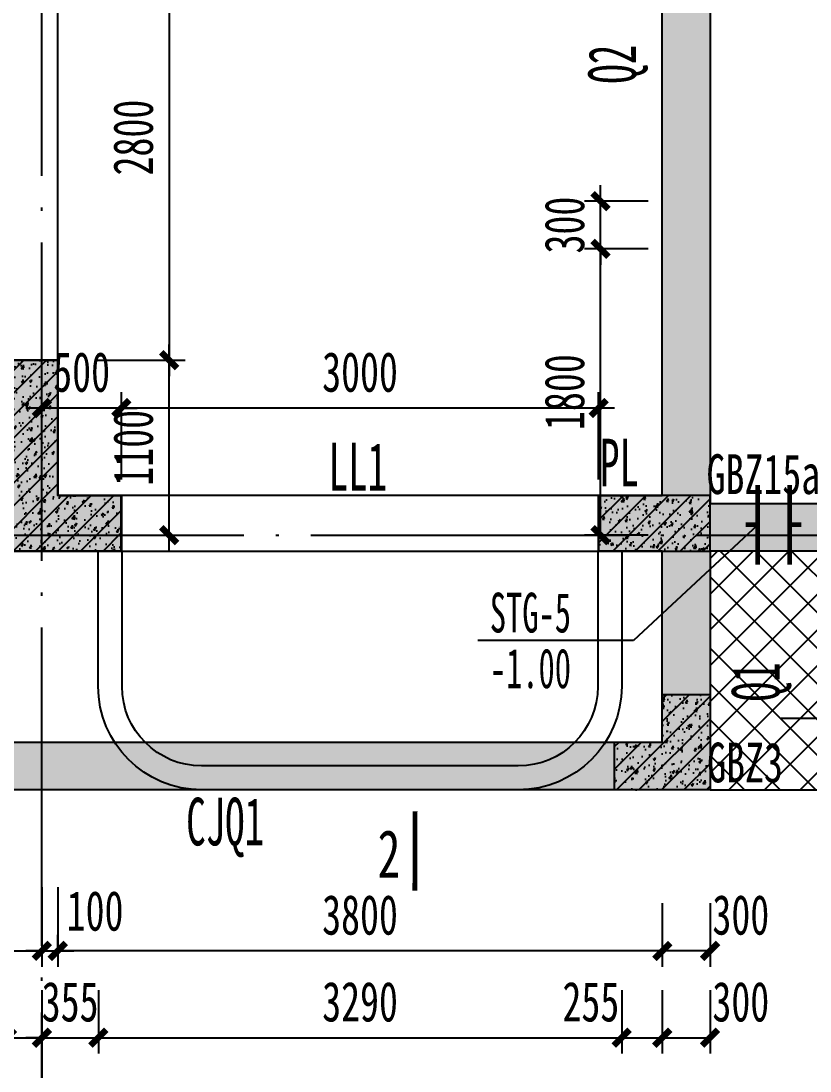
# Model space of a CAD drawing. Extents: x -3200781797 to -8106663, y 494714 to 1244925.
# Drawn here: x -8147913 to -8142954, y 604125 to 610726 of the extents above; entities that cross this region are included whole.
import ezdxf

# ---------------------------------------------------------------- set-up
doc = ezdxf.new("R2010")
doc.units = 0
doc.header["$LTSCALE"] = 1000
doc.header["$MEASUREMENT"] = 0
for name, pattern in [('3#-轴线$0$DOTE', [2.42, 2, -0.2, 0.02, -0.2]), ('3#4#5#模板$0$CONTINOUS', [0]), ('CONTINOUS', [0]), ('DASH', [0.35, 0.25, -0.1])]:
    doc.linetypes.add(name, pattern=pattern)
doc.layers.get('Defpoints').update_dxf_attribs({"color": 30, "linetype": 'DASH'})
for name, color, linetype in [('1----SD', 40, 'Continuous'), ('3#-夹层$0$S-SLAB-HOLE', 5, 'Continuous'), ('3#-夹层$0$S-WALL', 40, 'Continuous'), ('3#-夹层$0$S-WALL-BEAM', 120, 'Continuous'), ('3#-夹层$0$S-WALL-HATC', 253, 'Continuous'), ('3#-轴线$0$3#-轴号$0$A-ANNO-AXIS-CIRC', 3, 'Continuous'), ('3#-轴线$0$A-ANNO-DOTE', 10, '3#-轴线$0$DOTE'), ('3#4#5#模板$0$00-板边线', 7, 'Continuous'), ('3#4#5#模板$0$S-ANNO-TEXT', 7, 'Continuous'), ('3#4#5#模板$0$S-SLAB-TEXT', 120, 'Continuous'), ('3#4#5#模板$0$S-WALL-COLU', 252, '3#4#5#模板$0$CONTINOUS'), ('3#4#5#模板$0$S-WALL-COLU-HATC', 16, 'Continuous'), ('DIM', 3, 'Continuous'), ('DIM_其它', 3, 'Continuous'), ('S-PC-FQ-WYQ', 4, 'Continuous'), ('S-WALL-BEAM-TEXT', 2, 'Continuous'), ('S-WALL-COLU-TEXT', 2, 'Continuous'), ('S-WALL-DIMS', 50, 'Continuous'), ('THICK', 6, 'Continuous')]:
    doc.layers.add(name, color=color, linetype=linetype)
doc.layers.add('WALL-TEXT', color=2, linetype='Continuous', lineweight=25)
doc.layers.add('设备条件', color=5, linetype='Continuous', lineweight=30)
doc.styles.add('TSSD_Dimension', font='', dxfattribs={"width": 0.7})
doc.styles.add('楷体', font='', dxfattribs={"width": 0.6})
doc.styles.add('楷体GB312', font='', dxfattribs={"width": 0.8})
doc.styles.get('TSSD_Dimension').set_extended_font_data('KaiTi_GB2312')
doc.styles.get('楷体').set_extended_font_data('KaiTi_GB2312')
doc.styles.get('楷体GB312').set_extended_font_data('楷体_GB2312')
doc.dimstyles.new('TSSD_100_100', dxfattribs={"dimtxt": 250, "dimasz": 100, "dimexe": 100, "dimexo": 250, "dimgap": 100, "dimtad": 1, "dimdec": 0, "dimzin": 0, "dimdsep": 46, "dimtxsty": 'TSSD_Dimension', "dimblk": 'ARCHTICK', "dimcen": 0, "dimdle": 100, "dimclrt": 7, "dimadec": 0, "dimazin": 0, "dimtfac": 1, "dimtdec": 0, "dimtix": 1, "dimtmove": 2, "dimatfit": 3, "dimfxl": 1, "dimtolj": 1, "dimtzin": 0, "dimarcsym": 0})
doc.dimstyles.new('TSSD_100_100$0', dxfattribs={"dimtxt": 250, "dimasz": 100, "dimexe": 100, "dimexo": 0, "dimgap": 100, "dimtad": 1, "dimdec": 0, "dimzin": 0, "dimdsep": 46, "dimtxsty": 'TSSD_Dimension', "dimblk1": 'ARCHTICK', "dimblk2": 'ARCHTICK', "dimsah": 1, "dimcen": 0, "dimclrt": 7, "dimadec": 0, "dimazin": 0, "dimtfac": 1, "dimtdec": 0, "dimtix": 1, "dimtmove": 2, "dimatfit": 3, "dimldrblk": 'ARCHTICK', "dimfxl": 300, "dimfxlon": 1, "dimtvp": 0.7, "dimtolj": 1, "dimtzin": 0, "dimarcsym": 0})

# ---------------------------------------------------------------- blocks, each defined once
blk = doc.blocks.new('_ArchTick')
at = {"color": 0, "linetype": 'ByBlock', "const_width": 0.4}
blk.add_lwpolyline([(-0.5, -0.5), (0.5, 0.5)], dxfattribs=at)
blk = doc.blocks.new('*D305')
at = {"layer": 'Defpoints', "color": 0, "transparency": 16777216}
for p in [(-8147682.3, 608592.8), (-8146982.3, 608592.8), (-8147682.3, 607492.8)]:
    blk.add_point(p, dxfattribs=at)
at = {"layer": 'S-WALL-DIMS', "color": 0, "lineweight": -2, "transparency": 16777216}
for p, q in [((-8146982.3, 607392.8), (-8146982.3, 608692.8)), ((-8147432.3, 608592.8), (-8146882.3, 608592.8)), ((-8147432.3, 607492.8), (-8146882.3, 607492.8))]:
    blk.add_line(p, q, dxfattribs=at)
at = {"layer": 'S-WALL-DIMS', "color": 0, "lineweight": -2, "transparency": 16777216, "xscale": 100, "yscale": 100, "zscale": 100}
for p, rotation in [((-8146982.3, 608592.8), 90), ((-8146982.3, 607492.8), 270)]:
    blk.add_blockref('_ArchTick', p, dxfattribs=dict(at, rotation=rotation))
at = {"layer": 'S-WALL-DIMS', "color": 7, "transparency": 16777216, "insert": (-8147207.3, 608042.8), "char_height": 250, "attachment_point": 5, "rotation": 90, "style": 'TSSD_Dimension'}
blk.add_mtext('\\A1;1100', dxfattribs=at)
blk = doc.blocks.new('*D99')
at = {"layer": 'Defpoints', "color": 0, "transparency": 16777216}
for p in [(-8147782.3, 608292.8), (-8147782.3, 607592.8), (-8147282.3, 607592.8)]:
    blk.add_point(p, dxfattribs=at)
at = {"layer": 'S-WALL-DIMS', "color": 0, "lineweight": -2, "transparency": 16777216}
for p, q in [((-8147782.3, 607842.8), (-8147782.3, 608392.8)), ((-8147282.3, 607842.8), (-8147282.3, 608392.8)), ((-8147782.3, 608292.8), (-8147882.3, 608292.8)), ((-8147282.3, 608292.8), (-8147782.3, 608292.8)), ((-8147282.3, 608292.8), (-8147182.3, 608292.8))]:
    blk.add_line(p, q, dxfattribs=at)
at = {"layer": 'S-WALL-DIMS', "color": 0, "lineweight": -2, "transparency": 16777216, "xscale": 100, "yscale": 100, "zscale": 100}
blk.add_blockref('_ArchTick', (-8147782.3, 608292.8), dxfattribs=at)
at = {"layer": 'S-WALL-DIMS', "color": 0, "lineweight": -2, "transparency": 16777216, "xscale": 100, "yscale": 100, "zscale": 100, "rotation": 180}
blk.add_blockref('_ArchTick', (-8147282.3, 608292.8), dxfattribs=at)
at = {"layer": 'S-WALL-DIMS', "color": 7, "transparency": 16777216, "insert": (-8147532.3, 608517.8), "char_height": 250, "attachment_point": 5, "style": 'TSSD_Dimension'}
blk.add_mtext('\\A1;500', dxfattribs=at)
blk = doc.blocks.new('*D208')
at = {"layer": 'Defpoints', "color": 0, "transparency": 16777216}
for p in [(-8147682.3, 611392.8), (-8147682.3, 608592.8), (-8146982.3, 608592.8)]:
    blk.add_point(p, dxfattribs=at)
at = {"layer": 'S-WALL-DIMS', "color": 0, "lineweight": -2, "transparency": 16777216}
for p, q in [((-8146982.3, 611492.8), (-8146982.3, 608492.8)), ((-8147432.3, 611392.8), (-8146882.3, 611392.8)), ((-8147432.3, 608592.8), (-8146882.3, 608592.8))]:
    blk.add_line(p, q, dxfattribs=at)
at = {"layer": 'S-WALL-DIMS', "color": 0, "lineweight": -2, "transparency": 16777216, "xscale": 100, "yscale": 100, "zscale": 100}
for p, rotation in [((-8146982.3, 611392.8), 90), ((-8146982.3, 608592.8), 270)]:
    blk.add_blockref('_ArchTick', p, dxfattribs=dict(at, rotation=rotation))
at = {"layer": 'S-WALL-DIMS', "color": 7, "transparency": 16777216, "insert": (-8147207.3, 609992.8), "char_height": 250, "attachment_point": 5, "rotation": 90, "style": 'TSSD_Dimension'}
blk.add_mtext('\\A1;2800', dxfattribs=at)
blk = doc.blocks.new('*D623')
at = {"layer": 'Defpoints', "color": 0, "transparency": 16777216}
for p in [(-8147282.3, 608292.8), (-8147282.3, 607592.8), (-8144282.3, 607592.8)]:
    blk.add_point(p, dxfattribs=at)
at = {"layer": 'S-WALL-DIMS', "color": 0, "lineweight": -2, "transparency": 16777216}
for p, q in [((-8147282.3, 607842.8), (-8147282.3, 608392.8)), ((-8144282.3, 607842.8), (-8144282.3, 608392.8)), ((-8144182.3, 608292.8), (-8147382.3, 608292.8))]:
    blk.add_line(p, q, dxfattribs=at)
at = {"layer": 'S-WALL-DIMS', "color": 0, "lineweight": -2, "transparency": 16777216, "xscale": 100, "yscale": 100, "zscale": 100, "rotation": 180}
blk.add_blockref('_ArchTick', (-8147282.3, 608292.8), dxfattribs=at)
at = {"layer": 'S-WALL-DIMS', "color": 0, "lineweight": -2, "transparency": 16777216, "xscale": 100, "yscale": 100, "zscale": 100}
blk.add_blockref('_ArchTick', (-8144282.3, 608292.8), dxfattribs=at)
at = {"layer": 'S-WALL-DIMS', "color": 7, "transparency": 16777216, "insert": (-8145782.3, 608517.8), "char_height": 250, "attachment_point": 5, "style": 'TSSD_Dimension'}
blk.add_mtext('\\A1;3000', dxfattribs=at)
blk = doc.blocks.new('xpl-jia-3')
at = {"layer": 'S-WALL-BEAM-TEXT', "style": '楷体', "width": 0.6}
blk.add_text('PL', height=300, dxfattribs=at).set_placement((-8194273.7, 607799.7))
blk = doc.blocks.new('3-an-jia')
at = {"layer": 'S-WALL-COLU-TEXT', "style": '楷体GB312', "width": 0.7}
for s, p in [('GBZ15a', (-7943545.9, 607747)), ('GBZ3', (-7943542.1, 605934.5))]:
    blk.add_text(s, height=250, dxfattribs=at).set_placement(p)
blk = doc.blocks.new('q1')
at = {"layer": 'WALL-TEXT', "style": '楷体', "width": 0.6}
for s, p in [('Q2', (-8139847.9, 461628.6)), ('Q1', (-8138945.8, 457745.7))]:
    blk.add_text(s, height=300, rotation=90, dxfattribs=at).set_placement(p)
blk.add_text('CJQ1', height=300, dxfattribs=at).set_placement((-8142675.8, 456840.5))
blk = doc.blocks.new('*D888')
at = {"layer": 'Defpoints', "color": 0, "transparency": 16777216}
for p in [(62200, -113649.5), (62300, -113649.5), (62300, -114300.9)]:
    blk.add_point(p, dxfattribs=at)
at = {"layer": 'DIM', "color": 0, "lineweight": -2, "transparency": 16777216}
for p, q in [((62200, -113899.5), (62200, -114400.9)), ((62300, -113899.5), (62300, -114400.9)), ((62200, -114300.9), (62100, -114300.9)), ((62200, -114300.9), (62300, -114300.9)), ((62300, -114300.9), (62400, -114300.9))]:
    blk.add_line(p, q, dxfattribs=at)
at = {"layer": 'DIM', "color": 0, "lineweight": -2, "transparency": 16777216, "xscale": 100, "yscale": 100, "zscale": 100}
blk.add_blockref('_ArchTick', (62200, -114300.9), dxfattribs=at)
at = {"layer": 'DIM', "color": 0, "lineweight": -2, "transparency": 16777216, "xscale": 100, "yscale": 100, "zscale": 100, "rotation": 180}
blk.add_blockref('_ArchTick', (62300, -114300.9), dxfattribs=at)
at = {"layer": 'DIM', "color": 7, "transparency": 16777216, "insert": (62534.7, -114050.9), "char_height": 250, "attachment_point": 5, "style": 'TSSD_Dimension'}
blk.add_mtext('\\A1;100', dxfattribs=at)
blk = doc.blocks.new('*D889')
at = {"layer": 'Defpoints', "color": 0, "transparency": 16777216}
for p in [(61950, -113649.5), (62200, -113649.5), (62200, -114300.9)]:
    blk.add_point(p, dxfattribs=at)
at = {"layer": 'DIM', "color": 0, "lineweight": -2, "transparency": 16777216}
for p, q in [((61950, -113899.5), (61950, -114400.9)), ((62200, -113899.5), (62200, -114400.9)), ((61850, -114300.9), (62300, -114300.9))]:
    blk.add_line(p, q, dxfattribs=at)
at = {"layer": 'DIM', "color": 0, "lineweight": -2, "transparency": 16777216, "xscale": 100, "yscale": 100, "zscale": 100, "rotation": 180}
blk.add_blockref('_ArchTick', (61950, -114300.9), dxfattribs=at)
at = {"layer": 'DIM', "color": 0, "lineweight": -2, "transparency": 16777216, "xscale": 100, "yscale": 100, "zscale": 100}
blk.add_blockref('_ArchTick', (62200, -114300.9), dxfattribs=at)
at = {"layer": 'DIM', "color": 7, "transparency": 16777216, "insert": (61711.9, -114050.9), "char_height": 250, "attachment_point": 5, "style": 'TSSD_Dimension'}
blk.add_mtext('\\A1;250', dxfattribs=at)
blk = doc.blocks.new('*D935')
at = {"layer": 'Defpoints', "color": 0, "transparency": 16777216}
for p in [(66100, -113288.3), (66400, -113288.3), (66100, -114300.9)]:
    blk.add_point(p, dxfattribs=at)
at = {"layer": 'DIM', "color": 0, "lineweight": -2, "transparency": 16777216}
for p, q in [((66100, -114000.9), (66100, -114400.9)), ((66400, -114000.9), (66400, -114400.9)), ((66400, -114300.9), (66100, -114300.9))]:
    blk.add_line(p, q, dxfattribs=at)
at = {"layer": 'DIM', "color": 0, "lineweight": -2, "transparency": 16777216, "xscale": 100, "yscale": 100, "zscale": 100, "rotation": 180}
blk.add_blockref('_ArchTick', (66100, -114300.9), dxfattribs=at)
at = {"layer": 'DIM', "color": 0, "lineweight": -2, "transparency": 16777216, "xscale": 100, "yscale": 100, "zscale": 100}
blk.add_blockref('_ArchTick', (66400, -114300.9), dxfattribs=at)
at = {"layer": 'DIM', "color": 7, "transparency": 16777216, "insert": (66593.7, -114075.9), "char_height": 250, "attachment_point": 5, "style": 'TSSD_Dimension'}
blk.add_mtext('\\A1;300', dxfattribs=at)
blk = doc.blocks.new('*D936')
at = {"layer": 'Defpoints', "color": 0, "transparency": 16777216}
for p in [(66100, -113288.3), (62300, -114300.9), (62300, -114300.9)]:
    blk.add_point(p, dxfattribs=at)
at = {"layer": 'DIM', "color": 0, "lineweight": -2, "transparency": 16777216}
for p, q in [((66100, -114000.9), (66100, -114400.9)), ((62300, -114300.9), (62300, -114200.9)), ((66100, -114300.9), (62300, -114300.9))]:
    blk.add_line(p, q, dxfattribs=at)
at = {"layer": 'DIM', "color": 0, "lineweight": -2, "transparency": 16777216, "xscale": 100, "yscale": 100, "zscale": 100, "rotation": 180}
blk.add_blockref('_ArchTick', (62300, -114300.9), dxfattribs=at)
at = {"layer": 'DIM', "color": 0, "lineweight": -2, "transparency": 16777216, "xscale": 100, "yscale": 100, "zscale": 100}
blk.add_blockref('_ArchTick', (66100, -114300.9), dxfattribs=at)
at = {"layer": 'DIM', "color": 7, "transparency": 16777216, "insert": (64200, -114075.9), "char_height": 250, "attachment_point": 5, "style": 'TSSD_Dimension'}
blk.add_mtext('\\A1;3800', dxfattribs=at)
blk = doc.blocks.new('*D937')
at = {"layer": 'Defpoints', "color": 0, "transparency": 16777216}
for p in [(65711.3, -109888.3), (66100, -109888.3), (66100, -111688.3)]:
    blk.add_point(p, dxfattribs=at)
at = {"layer": 'DIM', "color": 0, "lineweight": -2, "transparency": 16777216}
for p, q in [((66011.3, -109888.3), (65611.3, -109888.3)), ((65711.3, -111688.3), (65711.3, -109888.3)), ((66011.3, -111688.3), (65611.3, -111688.3))]:
    blk.add_line(p, q, dxfattribs=at)
at = {"layer": 'DIM', "color": 0, "lineweight": -2, "transparency": 16777216, "xscale": 100, "yscale": 100, "zscale": 100}
for p, rotation in [((65711.3, -109888.3), 90), ((65711.3, -111688.3), 270)]:
    blk.add_blockref('_ArchTick', p, dxfattribs=dict(at, rotation=rotation))
at = {"layer": 'DIM', "color": 7, "transparency": 16777216, "insert": (65486.3, -110788.3), "char_height": 250, "attachment_point": 5, "rotation": 90, "style": 'TSSD_Dimension'}
blk.add_mtext('\\A1;1800', dxfattribs=at)
blk = doc.blocks.new('*D938')
at = {"layer": 'Defpoints', "color": 0, "transparency": 16777216}
for p in [(65711.3, -109588.4), (66100, -109588.4), (66100, -109888.3)]:
    blk.add_point(p, dxfattribs=at)
at = {"layer": 'DIM', "color": 0, "lineweight": -2, "transparency": 16777216}
for p, q in [((65711.3, -109588.4), (65711.3, -109488.4)), ((66011.3, -109588.4), (65611.3, -109588.4)), ((65711.3, -109888.3), (65711.3, -109588.4)), ((66011.3, -109888.3), (65611.3, -109888.3)), ((65711.3, -109888.3), (65711.3, -109988.3))]:
    blk.add_line(p, q, dxfattribs=at)
at = {"layer": 'DIM', "color": 0, "lineweight": -2, "transparency": 16777216, "xscale": 100, "yscale": 100, "zscale": 100}
for p, rotation in [((65711.3, -109588.4), 270), ((65711.3, -109888.3), 90)]:
    blk.add_blockref('_ArchTick', p, dxfattribs=dict(at, rotation=rotation))
at = {"layer": 'DIM', "color": 7, "transparency": 16777216, "insert": (65486.3, -109738.3), "char_height": 250, "attachment_point": 5, "rotation": 90, "style": 'TSSD_Dimension'}
blk.add_mtext('\\A1;300', dxfattribs=at)
blk = doc.blocks.new('*D1009')
at = {"layer": 'Defpoints', "color": 0, "transparency": 16777216}
for p in [(-8148002.3, 606542.8), (-8147782.3, 606542.8), (-8147782.3, 604334.3)]:
    blk.add_point(p, dxfattribs=at)
at = {"layer": 'DIM', "color": 0, "lineweight": -2, "transparency": 16777216}
for p, q in [((-8148002.3, 604634.3), (-8148002.3, 604234.3)), ((-8147782.3, 604634.3), (-8147782.3, 604234.3)), ((-8148002.3, 604334.3), (-8147782.3, 604334.3))]:
    blk.add_line(p, q, dxfattribs=at)
at = {"layer": 'DIM', "color": 0, "lineweight": -2, "transparency": 16777216, "xscale": 100, "yscale": 100, "zscale": 100, "rotation": 180}
blk.add_blockref('_ArchTick', (-8148002.3, 604334.3), dxfattribs=at)
at = {"layer": 'DIM', "color": 0, "lineweight": -2, "transparency": 16777216, "xscale": 100, "yscale": 100, "zscale": 100}
blk.add_blockref('_ArchTick', (-8147782.3, 604334.3), dxfattribs=at)
at = {"layer": 'DIM', "color": 7, "transparency": 16777216, "insert": (-8148200.7, 604559.3), "char_height": 250, "attachment_point": 5, "style": 'TSSD_Dimension'}
blk.add_mtext('\\A1;220', dxfattribs=at)
blk = doc.blocks.new('*D1010')
at = {"layer": 'Defpoints', "color": 0, "transparency": 16777216}
for p in [(-8147782.3, 605892.9), (-8147427.2, 605892.9), (-8147427.2, 604334.3)]:
    blk.add_point(p, dxfattribs=at)
at = {"layer": 'DIM', "color": 0, "lineweight": -2, "transparency": 16777216}
for p, q in [((-8147782.3, 604634.3), (-8147782.3, 604234.3)), ((-8147427.2, 604634.3), (-8147427.2, 604234.3)), ((-8147782.3, 604334.3), (-8147882.3, 604334.3)), ((-8147782.3, 604334.3), (-8147427.2, 604334.3)), ((-8147427.2, 604334.3), (-8147327.2, 604334.3))]:
    blk.add_line(p, q, dxfattribs=at)
at = {"layer": 'DIM', "color": 0, "lineweight": -2, "transparency": 16777216, "xscale": 100, "yscale": 100, "zscale": 100}
blk.add_blockref('_ArchTick', (-8147782.3, 604334.3), dxfattribs=at)
at = {"layer": 'DIM', "color": 0, "lineweight": -2, "transparency": 16777216, "xscale": 100, "yscale": 100, "zscale": 100, "rotation": 180}
blk.add_blockref('_ArchTick', (-8147427.2, 604334.3), dxfattribs=at)
at = {"layer": 'DIM', "color": 7, "transparency": 16777216, "insert": (-8147604.7, 604559.3), "char_height": 250, "attachment_point": 5, "style": 'TSSD_Dimension'}
blk.add_mtext('\\A1;355', dxfattribs=at)
blk = doc.blocks.new('*D1011')
at = {"layer": 'Defpoints', "color": 0, "transparency": 16777216}
for p in [(-8147427.2, 605892.9), (-8144137.2, 605892.9), (-8144137.2, 604334.3)]:
    blk.add_point(p, dxfattribs=at)
at = {"layer": 'DIM', "color": 0, "lineweight": -2, "transparency": 16777216}
for p, q in [((-8147427.2, 604634.3), (-8147427.2, 604234.3)), ((-8144137.2, 604634.3), (-8144137.2, 604234.3)), ((-8147427.2, 604334.3), (-8144137.2, 604334.3))]:
    blk.add_line(p, q, dxfattribs=at)
at = {"layer": 'DIM', "color": 0, "lineweight": -2, "transparency": 16777216, "xscale": 100, "yscale": 100, "zscale": 100, "rotation": 180}
blk.add_blockref('_ArchTick', (-8147427.2, 604334.3), dxfattribs=at)
at = {"layer": 'DIM', "color": 0, "lineweight": -2, "transparency": 16777216, "xscale": 100, "yscale": 100, "zscale": 100}
blk.add_blockref('_ArchTick', (-8144137.2, 604334.3), dxfattribs=at)
at = {"layer": 'DIM', "color": 7, "transparency": 16777216, "insert": (-8145782.2, 604559.3), "char_height": 250, "attachment_point": 5, "style": 'TSSD_Dimension'}
blk.add_mtext('\\A1;3290', dxfattribs=at)
blk = doc.blocks.new('*D1012')
at = {"layer": 'Defpoints', "color": 0, "transparency": 16777216}
for p in [(-8144137.2, 605892.9), (-8143882.3, 605892.9), (-8143882.3, 604334.3)]:
    blk.add_point(p, dxfattribs=at)
at = {"layer": 'DIM', "color": 0, "lineweight": -2, "transparency": 16777216}
for p, q in [((-8144137.2, 604634.3), (-8144137.2, 604234.3)), ((-8143882.3, 604634.3), (-8143882.3, 604234.3)), ((-8144137.2, 604334.3), (-8143882.3, 604334.3))]:
    blk.add_line(p, q, dxfattribs=at)
at = {"layer": 'DIM', "color": 0, "lineweight": -2, "transparency": 16777216, "xscale": 100, "yscale": 100, "zscale": 100, "rotation": 180}
blk.add_blockref('_ArchTick', (-8144137.2, 604334.3), dxfattribs=at)
at = {"layer": 'DIM', "color": 0, "lineweight": -2, "transparency": 16777216, "xscale": 100, "yscale": 100, "zscale": 100}
blk.add_blockref('_ArchTick', (-8143882.3, 604334.3), dxfattribs=at)
at = {"layer": 'DIM', "color": 7, "transparency": 16777216, "insert": (-8144331.4, 604559.3), "char_height": 250, "attachment_point": 5, "style": 'TSSD_Dimension'}
blk.add_mtext('\\A1;255', dxfattribs=at)
blk = doc.blocks.new('*D1013')
at = {"layer": 'Defpoints', "color": 0, "transparency": 16777216}
for p in [(-8143882.3, 605892.9), (-8143582.3, 605892.9), (-8143582.3, 604334.3)]:
    blk.add_point(p, dxfattribs=at)
at = {"layer": 'DIM', "color": 0, "lineweight": -2, "transparency": 16777216}
for p, q in [((-8143882.3, 604634.3), (-8143882.3, 604234.3)), ((-8143582.3, 604634.3), (-8143582.3, 604234.3)), ((-8143882.3, 604334.3), (-8143582.3, 604334.3))]:
    blk.add_line(p, q, dxfattribs=at)
at = {"layer": 'DIM', "color": 0, "lineweight": -2, "transparency": 16777216, "xscale": 100, "yscale": 100, "zscale": 100, "rotation": 180}
blk.add_blockref('_ArchTick', (-8143882.3, 604334.3), dxfattribs=at)
at = {"layer": 'DIM', "color": 0, "lineweight": -2, "transparency": 16777216, "xscale": 100, "yscale": 100, "zscale": 100}
blk.add_blockref('_ArchTick', (-8143582.3, 604334.3), dxfattribs=at)
at = {"layer": 'DIM', "color": 7, "transparency": 16777216, "insert": (-8143388.6, 604559.3), "char_height": 250, "attachment_point": 5, "style": 'TSSD_Dimension'}
blk.add_mtext('\\A1;300', dxfattribs=at)
blk = doc.blocks.new('$VALVE$00000553')
at = {"const_width": 30}
for points in [[(0, 100), (0, 175)], [(0, 100), (-250, 100), (-250, 100)], [(0, 100), (250, 100), (250, 100)], [(-250, -100), (-250, -100), (0, -100)], [(250, -100), (250, -100), (0, -100)], [(0, -175), (0, -100)]]:
    blk.add_lwpolyline(points, dxfattribs=at)
blk = doc.blocks.new('A$C5af27e0e')
at = {"layer": 'DIM_其它'}
for p, q in [((20050, -7625), (19268, -8352.2)), ((19268, -8352.2), (18291, -8352.2))]:
    blk.add_line(p, q, dxfattribs=at)
at = {"layer": '1----SD', "linetype": 'CONTINOUS', "xscale": -1.000000000000001, "rotation": 90}
blk.add_blockref('$VALVE$00000553', (20150, -7625), dxfattribs=at)
at = {"layer": '设备条件', "color": 40, "style": '楷体', "width": 0.6}
for s, p in [('STG-5', (18366, -8302.2)), ('-1.00', (18366, -8652.2))]:
    blk.add_text(s, height=250, dxfattribs=at).set_placement(p)
blk = doc.blocks.new('3#-轴线$0$3#-轴号')
at = {"layer": '3#-轴线$0$3#-轴号$0$A-ANNO-AXIS-CIRC'}
blk.add_line((24350, -13981.5), (24350, -17981.5), dxfattribs=at)
blk = doc.blocks.new('3#-轴线')
at = {"layer": '3#-轴线$0$A-ANNO-DOTE'}
for points in [[(24350, -16100), (24350, -3200)], [(-3000, -11100), (44800, -11100)]]:
    blk.add_lwpolyline(points, dxfattribs=at)
blk.add_blockref('3#-轴线$0$3#-轴号', (0, 0))
blk = doc.blocks.new('3#-夹层')
at = {"layer": '3#-夹层$0$S-WALL-HATC'}
h = blk.add_hatch(color=256, dxfattribs=at)
h.paths.add_polyline_path([(13550, -11200), (13950, -11200), (13950, -10850), (13550, -10850), (13550, -4800), (13550, -4700), (13250, -4700), (13250, -4800), (13250, -10900), (10600, -10900), (10600, -7200), (11750, -7200), (11750, -4700), (8800, -4700), (8800, -4600), (8500, -4600), (8500, -5000), (9050, -5000), (9050, -7300), (10300, -7300), (10300, -10850), (9850, -10850), (9850, -11200), (10300, -11200), (10300, -12400), (3550, -12400), (3550, -12000), (3200, -12000), (3200, -12400), (200, -12400), (200, -11200), (700, -11200), (700, -10850), (200, -10850), (200, -5050), (200, -4450), (200, -3400), (2000, -3400), (2000, -3050), (200, -3050), (200, -200), (700, -200), (700, 100), (200, 100), (200, 1350), (5850.3, 1350), (5850.3, 100), (5300, 100), (5300, -200), (5570, -200), (5570, -100), (5850, -100), (5850, -200), (6300, -200), (8500, -200), (8500, -3050), (7800, -3050), (7800, -3400), (8500, -3400), (8800, -3400), (8800, -3300), (8800, 100), (6100.3, 100), (6100.3, 1600), (-100, 1600), (-100, -11100), (-100, -12700), (3450, -12700), (10600, -12700), (10600, -11200), (13250, -11200), (13250, -12700), (28550, -12700), (28550, -11200), (31200, -11200), (31200, -12700), (41900, -12700), (41900, 1600), (35699.7, 1600), (35699.7, 100), (33000, 100), (33000, -3300), (33000, -3400), (33300, -3400), (34000, -3400), (34000, -3050), (33300, -3050), (33300, -200), (35500, -200), (35950, -200), (35950, -100), (36230, -100), (36230, -200), (36500, -200), (36500, 100), (35949.7, 100), (35949.7, 1349.8), (41600, 1349.8), (41600, 100), (41100, 100), (41100, -200), (41600, -200), (41600, -3050), (39800, -3050), (39800, -3400), (41600, -3400), (41600, -4450), (41600, -5050), (41600, -10850), (41100, -10850), (41100, -11200), (41600, -11200), (41600, -12400), (38600, -12400), (38600, -12000), (38250, -12000), (38250, -12400), (31500, -12400), (31500, -11200), (31950, -11200), (31950, -10850), (31500, -10850), (31500, -7300), (32750, -7300), (32750, -5000), (33300, -5000), (33300, -4600), (33000, -4600), (33000, -4700), (30050, -4700), (30050, -7200), (31200, -7200), (31200, -10900), (28550, -10900), (28550, -4800), (28550, -4700), (28250, -4700), (28250, -4800), (28250, -10850), (27850, -10850), (27850, -11200), (28250, -11200), (28250, -12400), (21075, -12400), (21075, -11200), (21600, -11200), (21600, -10850), (21075, -10850), (21075, -5300), (21800, -5300), (21800, -3400), (24100, -3400), (24450, -3400), (26148.1, -3400), (26148.1, -3100), (24350, -3100), (21500, -3100), (21500, -5000), (20900, -5000), (20300, -5000), (20300, -3100), (17451.9, -3100), (15651.9, -3100), (15651.9, -3400), (17350, -3400), (17700, -3400), (20000, -3400), (20000, -5300), (20725, -5300), (20725, -10850), (20200, -10850), (20200, -11200), (20725, -11200), (20725, -12400), (13550, -12400)])
h.paths.add_polyline_path([(11550, -7000), (9350, -7000), (9350, -4900), (11550, -4900)], flags=16)
h.paths.add_polyline_path([(30250, -7000), (30250, -4900), (32450, -4900), (32450, -7000)], flags=16)
blk.add_hatch(color=256, dxfattribs=at).paths.add_polyline_path([(24450, -10000), (24450, -10850), (24850, -10850), (24850, -11200), (24350, -11200), (23700, -11200), (23700, -10850), (24100, -10850), (24100, -10000)])
at = {"layer": '3#-夹层$0$S-WALL'}
for points in [[(41900, -12700), (31200, -12700), (31200, -11200), (28550, -11200), (28550, -12700), (13250, -12700)], [(21075, -5300), (21075, -10850), (21600, -10850), (21600, -11200), (21075, -11200), (21075, -12400), (28250, -12400), (28250, -11200), (27850, -11200), (27850, -10850), (28250, -10850), (28250, -4800)], [(28550, -4800), (28550, -10900), (31200, -10900), (31200, -7200)]]:
    blk.add_lwpolyline(points, dxfattribs=at)
blk.add_lwpolyline([(24450, -10000), (24450, -10850), (24850, -10850), (24850, -11200), (24350, -11200), (23700, -11200), (23700, -10850), (24100, -10850), (24100, -10000)], close=True, dxfattribs=at)
at = {"layer": '3#-夹层$0$S-WALL-BEAM'}
blk.add_line((24450, -10000), (24450, -7200), dxfattribs=at)
blk.add_lwpolyline([(24850, -11200), (27850, -11200), (27850, -10850), (24850, -10850)], close=True, dxfattribs=at)
at = {"layer": '3#-夹层$0$S-SLAB-HOLE'}
blk.add_blockref('3#-轴线', (0, 0), dxfattribs=at)
blk = doc.blocks.new('3#4#5#模板$0$A$C3a591143')
at = {"layer": '3#4#5#模板$0$00-板边线'}
h = blk.add_hatch(dxfattribs=at)
h.set_pattern_fill('ANSI37', color=30, scale=100)
h.set_pattern_definition([(45, (-4272.53, -115284.81), (-112.2532, 112.2532), []), (135, (-4272.53, -115284.81), (-112.2532, -112.2532), [])])
h.paths.add_polyline_path([(32080.2, 1515.3), (34780.1, 1516), (34780.1, 3015.2), (32080.2, 3015.2)])
blk.add_lwpolyline([(16780.2, 3015.2), (21200.2, 3015.2), (21200.2, 2185.3), (27660.2, 2185.3), (27660.2, 3015.3), (32080.2, 3015.2), (32080.2, 1515.3), (16780.2, 1515.3)], close=True)
at = {"color": 2}
blk.add_lwpolyline([(28234.3, 3015.2), (31525.2, 3015.2), (31525.2, 2165.2, -0.414185), (30875.2, 1515.2), (28884.2, 1515.2, -0.414185), (28234.3, 2165.2), (28234.3, 3015.2)], format="xyb", dxfattribs=at)
blk.add_lwpolyline([(28384.3, 3015.2), (31375.2, 3015.3), (31375.2, 2165.2, -0.414185), (30875.2, 1665.2), (28884.2, 1665.2, -0.414185), (28384.3, 2165.2)], format="xyb", close=True, dxfattribs=at)
at = {"layer": '3#4#5#模板$0$00-板边线', "color": 30}
blk.add_lwpolyline([(32080.2, 1515.3), (34780.1, 1516), (34780.1, 3015.2), (32080.2, 3015.2)], close=True, dxfattribs=at)
blk = doc.blocks.new('Q-BIM')
at = {"layer": 'DIM'}
for base, p1, p2, picture, middle in [((65711.3, -109588.4), (66100, -109888.3), (66100, -109588.4), '*D938', (65486.3, -109738.3)), ((65711.3, -109888.3), (66100, -111688.3), (66100, -109888.3), '*D937', (65486.3, -110788.3))]:
    dim = blk.add_linear_dim(base=base, p1=p1, p2=p2, angle=90, dimstyle='TSSD_100_100$0', dxfattribs=at)
    dim.commit()
    dim.dimension.update_dxf_attribs({"geometry": picture, "text_midpoint": middle})
dim = blk.add_linear_dim(base=(62300, -114300.9), p1=(66100, -113288.3), p2=(62300, -114300.9), dimstyle='TSSD_100_100$0', dxfattribs=at)
dim.commit()
dim.dimension.update_dxf_attribs({"geometry": '*D936', "text_midpoint": (64200, -114075.9)})
for base, p1, p2, dimstyle, picture, middle in [((66100, -114300.9), (66400, -113288.3), (66100, -113288.3), 'TSSD_100_100$0', '*D935', (66593.7, -114075.9)), ((62200, -114300.9), (61950, -113649.5), (62200, -113649.5), 'TSSD_100_100', '*D889', (61711.9, -114050.9)), ((62300, -114300.9), (62200, -113649.5), (62300, -113649.5), 'TSSD_100_100', '*D888', (62534.7, -114050.9))]:
    dim = blk.add_linear_dim(base=base, p1=p1, p2=p2, dimstyle=dimstyle, dxfattribs=at)
    dim.commit()
    dim.dimension.update_dxf_attribs({"geometry": picture, "text_midpoint": middle, "dimtype": 128})

msp = doc.modelspace()

# ---------------------------------------------------------------- hatches: boundary and pattern name
at = {"layer": '3#4#5#模板$0$S-WALL-COLU-HATC'}
h = msp.add_hatch(dxfattribs=at)
h.set_pattern_fill('ARMORED', color=256, scale=10, style=0)
h.set_pattern_definition([(50, (9977.28, 147681.77), (143.4520365, -12.550427), [15, -165]), (355, (9977.28, 147681.77), (-27.7502667, 150.4384267), [12, -132]), (100.4514, (9989.24, 147680.72), (115.7018763, 137.8879084), [12.748038, -140.2284224]), (46.1842, (9977.28, 147721.77), (213.4482097, -33.103803), [22.5, -247.5]), (96.6356, (9995.07, 147719), (186.932541, 194.823574), [19.1220576, -210.3426]), (351.1842, (9977.28, 147721.77), (186.932389, 194.82372), [18, -198]), (21, (9997.28, 147711.77), (119.3814104, -80.5237781), [15, -165]), (326, (9997.28, 147711.77), (48.6630664, 145.030009), [12, -132]), (71.4514, (10007.23, 147705.06), (168.0445257, 64.5060993), [12.748038, -140.2284224]), (37.5, (9977.284, 147681.766), (2.43197106, 66.57877077), [0, -130.4, 0, -134, 0, -132.5]), (7.5, (9977.284, 147681.77), (52.6139075, 78.8823424), [0, -76.4, 0, -127.4, 0, -50.5]), (327.5, (9932.684, 147681.766), (106.76448723, -4.51097435), [0, -50, 0, -156, 0, -207]), (317.5, (9912.68, 147681.77), (116.6372339, 20.0209965), [0, -65, 0, -103.6, 0, -147]), (45, (9977.28, 147681.77), (-70.7106781, 70.7106781), [])])
h.paths.add_polyline_path([(-8148108.3, 607742.8), (-8148432.3, 607742.8), (-8148432.3, 607392.8), (-8147283.3, 607392.8), (-8147283.3, 607742.8), (-8147682.3, 607742.8), (-8147682.3, 608592.8), (-8148032.3, 608592.8), (-8148032.3, 607742.8)])
h = msp.add_hatch(dxfattribs=at)
h.set_pattern_fill('ARMORED', color=256, scale=10, style=0)
h.set_pattern_definition([(50, (-4473.72, 148552.64), (143.4520365, -12.550427), [15, -165]), (355, (-4473.72, 148552.64), (-27.7502667, 150.4384267), [12, -132]), (100.4514, (-4461.76, 148551.6), (115.7018763, 137.8879084), [12.748038, -140.2284224]), (46.1842, (-4473.72, 148592.64), (213.4482097, -33.103803), [22.5, -247.5]), (96.6356, (-4455.93, 148589.89), (186.932541, 194.823574), [19.1220576, -210.3426]), (351.1842, (-4473.72, 148592.64), (186.932389, 194.82372), [18, -198]), (21, (-4453.72, 148582.64), (119.3814104, -80.5237781), [15, -165]), (326, (-4453.72, 148582.64), (48.6630664, 145.030009), [12, -132]), (71.4514, (-4443.77, 148575.93), (168.0445257, 64.5060993), [12.748038, -140.2284224]), (37.5, (-4473.716, 148552.645), (2.43197106, 66.57877077), [0, -130.4, 0, -134, 0, -132.5]), (7.5, (-4473.72, 148552.645), (52.6139075, 78.8823424), [0, -76.4, 0, -127.4, 0, -50.5]), (327.5, (-4518.316, 148552.645), (106.76448723, -4.51097435), [0, -50, 0, -156, 0, -207]), (317.5, (-4538.32, 148552.645), (116.6372339, 20.0209965), [0, -65, 0, -103.6, 0, -147]), (45, (-4473.72, 148552.64), (-70.7106781, 70.7106781), [])])
h.paths.add_polyline_path([(-8143582.3, 607392.8), (-8143582.3, 607742.8), (-8144282.3, 607742.8), (-8144282.3, 607392.8), (-8143882.3, 607392.8)])
h = msp.add_hatch(dxfattribs=at)
h.set_pattern_fill('ARMORED', color=256, scale=10, style=0)
h.set_pattern_definition([(50, (-4173.7, 148602.64), (143.4520365, -12.550427), [15, -165]), (355, (-4173.7, 148602.64), (-27.7502667, 150.4384267), [12, -132]), (100.4514, (-4161.75, 148601.6), (115.7018763, 137.8879084), [12.748038, -140.2284224]), (46.1842, (-4173.7, 148642.64), (213.4482097, -33.103803), [22.5, -247.5]), (96.6356, (-4155.91, 148639.89), (186.932541, 194.823574), [19.1220576, -210.3426]), (351.1842, (-4173.7, 148642.64), (186.932389, 194.82372), [18, -198]), (21, (-4153.7, 148632.64), (119.3814104, -80.5237781), [15, -165]), (326, (-4153.7, 148632.64), (48.6630664, 145.030009), [12, -132]), (71.4514, (-4143.75, 148625.93), (168.0445257, 64.5060993), [12.748038, -140.2284224]), (37.5, (-4173.7, 148602.645), (2.43197106, 66.57877077), [0, -130.4, 0, -134, 0, -132.5]), (7.5, (-4173.7, 148602.645), (52.6139075, 78.8823424), [0, -76.4, 0, -127.4, 0, -50.5]), (327.5, (-4218.3, 148602.645), (106.76448723, -4.51097435), [0, -50, 0, -156, 0, -207]), (317.5, (-4238.3, 148602.645), (116.6372339, 20.0209965), [0, -65, 0, -103.6, 0, -147]), (45, (-4173.7, 148602.64), (-70.7106781, 70.7106781), [])])
h.paths.add_polyline_path([(-8143582.3, 605892.8), (-8144182.3, 605892.8), (-8144182.3, 606192.8), (-8143882.3, 606192.8), (-8143882.3, 606492.8), (-8143582.3, 606492.8), (-8143582.3, 606074)])

# ---------------------------------------------------------------- linework, layer by layer
at = {"layer": '3#4#5#模板$0$S-WALL-COLU', "linetype": 'ByBlock'}
for points in [[(-8148108.3, 607742.8), (-8148432.3, 607742.8), (-8148432.3, 607392.8), (-8147283.3, 607392.8), (-8147283.3, 607742.8), (-8147682.3, 607742.8), (-8147682.3, 608592.8), (-8148032.3, 608592.8), (-8148032.3, 607742.8), (-8148108.3, 607742.8)], [(-8143582.3, 607392.8), (-8143582.3, 607742.8), (-8144282.3, 607742.8), (-8144282.3, 607392.8), (-8143882.3, 607392.8)], [(-8143582.3, 605892.8), (-8144182.3, 605892.8), (-8144182.3, 606192.8), (-8143882.3, 606192.8), (-8143882.3, 606492.8), (-8143582.3, 606492.8), (-8143582.3, 606074), (-8143582.3, 606074)]]:
    msp.add_lwpolyline(points, close=True, dxfattribs=at)
at = {"layer": 'S-PC-FQ-WYQ'}
msp.add_lwpolyline([(-8143135.3, 606342.4), (-8141244.3, 606342.4), (-8140752.8, 606751.5)], dxfattribs=at)
at = {"layer": 'THICK', "const_width": 30}
msp.add_lwpolyline([(-8145437.6, 605259.1), (-8145436, 605758.1)], dxfattribs=at)

# ---------------------------------------------------------------- block references
at = {"layer": '3#4#5#模板$0$S-ANNO-TEXT'}
msp.add_blockref('3#-夹层', (-8172132.3, 618592.8), dxfattribs=at)
at = {"layer": '3#4#5#模板$0$S-SLAB-TEXT'}
msp.add_blockref('3#4#5#模板$0$A$C3a591143', (-8175662.4, 604377.6), dxfattribs=at)
at = {"layer": 'S-PC-FQ-WYQ'}
for name, p in [('xpl-jia-3', (50000, 0)), ('3-an-jia', (-200058.1, 4.9))]:
    msp.add_blockref(name, p, dxfattribs=at)
at = {"layer": 'S-WALL-DIMS'}
msp.add_blockref('Q-BIM', (-8209982.3, 719181.1), dxfattribs=at)
at = {"layer": 'WALL-TEXT'}
msp.add_blockref('q1', (-4199.2, 148702.7), dxfattribs=at)
at = {"layer": '设备条件'}
msp.add_blockref('A$C5af27e0e', (-8163332.3, 615183.8), dxfattribs=at)

# ---------------------------------------------------------------- texts
at = {"layer": 'S-WALL-BEAM-TEXT', "style": '楷体', "width": 0.6}
msp.add_text('LL1', height=300, dxfattribs=at).set_placement((-8145979.7, 607774.2))
at = {"layer": 'THICK', "style": '楷体', "width": 0.7}
msp.add_text('2', height=300, rotation=359.70595, dxfattribs=at).set_placement((-8145672.5, 605340.4))

# ---------------------------------------------------------------- dimensions: what is measured, and where the dimension line sits
at = {"layer": 'DIM'}
for base, p1, p2, picture, middle in [((-8147782.3, 604334.3), (-8148002.3, 606542.8), (-8147782.3, 606542.8), '*D1009', (-8148200.7, 604559.3)), ((-8143882.3, 604334.3), (-8144137.2, 605892.9), (-8143882.3, 605892.9), '*D1012', (-8144331.4, 604559.3)), ((-8143582.3, 604334.3), (-8143882.3, 605892.9), (-8143582.3, 605892.9), '*D1013', (-8143388.6, 604559.3))]:
    dim = msp.add_linear_dim(base=base, p1=p1, p2=p2, dimstyle='TSSD_100_100$0', dxfattribs=at)
    dim.commit()
    dim.dimension.update_dxf_attribs({"geometry": picture, "text_midpoint": middle, "dimtype": 160})
for base, p1, p2, picture, middle in [((-8147427.2, 604334.3), (-8147782.3, 605892.9), (-8147427.2, 605892.9), '*D1010', (-8147604.7, 604559.3)), ((-8144137.2, 604334.3), (-8147427.2, 605892.9), (-8144137.2, 605892.9), '*D1011', (-8145782.2, 604559.3))]:
    dim = msp.add_linear_dim(base=base, p1=p1, p2=p2, dimstyle='TSSD_100_100$0', dxfattribs=at)
    dim.commit()
    dim.dimension.update_dxf_attribs({"geometry": picture, "text_midpoint": middle})
at = {"layer": 'S-WALL-DIMS'}
for base, p1, p2, angle, picture, middle in [((-8146982.3, 608592.8), (-8147682.3, 611392.8), (-8147682.3, 608592.8), 270, '*D208', (-8147207.3, 609992.8)), ((-8146982.3, 608592.8), (-8147682.3, 607492.8), (-8147682.3, 608592.8), 90, '*D305', (-8147207.3, 608042.8)), ((-8147782.3, 608292.8), (-8147282.3, 607592.8), (-8147782.3, 607592.8), 180, '*D99', (-8147532.3, 608517.8)), ((-8147282.3, 608292.8), (-8144282.3, 607592.8), (-8147282.3, 607592.8), 180, '*D623', (-8145782.3, 608517.8))]:
    dim = msp.add_linear_dim(base=base, p1=p1, p2=p2, angle=angle, dimstyle='TSSD_100_100', dxfattribs=at)
    dim.commit()
    dim.dimension.update_dxf_attribs({"geometry": picture, "text_midpoint": middle})

doc.saveas('drawing.dxf')
